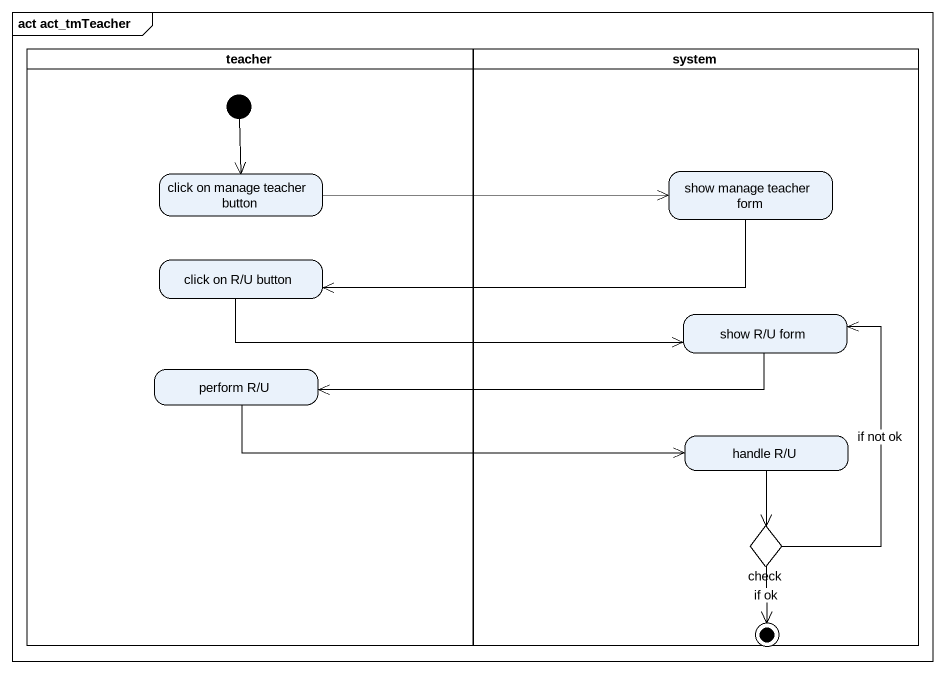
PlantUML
@startuml
mainframe act act_tmTeacher
hide empty description
state teacher <<partition>> {
  state "click on manage teacher button" as click_on_manage_teacher
  state "click on R/U button" as click_on_R_U_button
  state "perform R/U" as perform_R_U
  [*] --> click_on_manage_teacher
}
state system <<partition>> {
  state "show manage teacher form" as show_manage_teacher_form
  state "show R/U form" as show_R_U_form
  state "handle R/U" as handle_R_U
  state check <<choice>>
  check --> [*] : if ok
}
click_on_manage_teacher -right-> show_manage_teacher_form
show_manage_teacher_form -left-> click_on_R_U_button
click_on_R_U_button -right-> show_R_U_form
show_R_U_form -left-> perform_R_U
perform_R_U -right-> handle_R_U
handle_R_U --> check
check -up-> show_R_U_form : if not ok
@enduml
